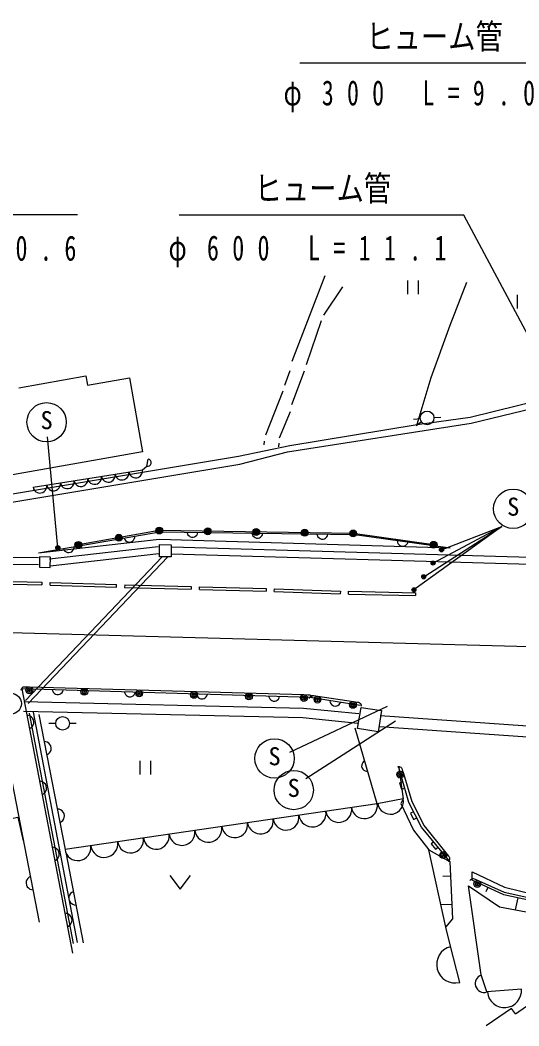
# Model space of a CAD drawing. Units: millimetres, scale not verified. Extents: x 40000 to 680000, y 20000 to 380000.
# Drawn here: x 230990 to 267498, y 261139 to 334752 of the extents above; entities that cross this region are included whole.
import ezdxf
from ezdxf.enums import TextEntityAlignment as Align

# ---------------------------------------------------------------- set-up
doc = ezdxf.new("R2010")
doc.units = ezdxf.units.MM
doc.header["$LTSCALE"] = 1000
doc.layers.add('M-BGD', color=7, linetype='Continuous', lineweight=25)
doc.styles.add('ＭＳ ゴシック', font='')
doc.styles.get('ＭＳ ゴシック').set_extended_font_data('MS Gothic')

msp = doc.modelspace()

# ---------------------------------------------------------------- linework, layer by layer
at = {"layer": 'M-BGD'}
for p, q in [((211315, 320535), (235180, 320535)), ((253289, 316026), (250882, 309766)), ((254595, 315228), (253206, 313164)), ((259379, 314702), (259379, 315702)), ((260129, 315702), (260129, 314702)), ((263663, 315544), (262442, 312392)), ((267390, 313648), (267390, 314648)), ((253029, 312730), (251937, 309533)), ((262442, 312392), (261046, 308574)), ((230887, 307850), (235810, 308721)), ((235810, 308721), (235932, 308032)), ((235932, 308032), (238985, 308572)), ((238985, 308572), (239943, 303156)), ((250735, 309092), (250334, 308019)), ((251771, 309049), (250851, 306583)), ((261046, 308574), (260036, 305156)), ((250208, 307597), (248942, 304366)), ((263935, 305689), (269597, 307085)), ((264009, 305249), (268545, 306352)), ((250757, 306089), (249940, 304158)), ((260286, 305580), (259790, 305522)), ((260055, 305160), (263935, 305689)), ((261282, 305665), (261781, 305692)), ((250552, 303155), (264009, 305249)), ((250725, 303623), (260055, 305160)), ((260380, 305342), (259978, 305045)), ((233749, 296137), (232984, 304245)), ((246977, 302837), (250725, 303623)), ((248847, 303934), (248841, 303668)), ((249915, 303799), (249910, 303516)), ((239943, 303156), (223736, 300289)), ((229855, 299980), (246977, 302837)), ((240264, 302104), (240373, 302624)), ((247076, 302245), (250552, 303155)), ((229953, 299388), (247076, 302245)), ((231934, 300566), (239947, 301837)), ((239947, 301837), (240264, 302104)), ((241179, 297393), (235254, 296342)), ((255367, 297182), (241179, 297393)), ((261257, 296351), (255367, 297182)), ((233134, 295313), (241093, 296221)), ((242090, 296190), (274728, 295255)), ((241394, 295470), (231374, 284947)), ((241806, 295467), (231591, 284740)), ((233191, 294817), (241150, 295724)), ((242076, 295690), (274714, 294755)), ((227728, 293743), (232587, 293609)), ((227722, 293543), (232582, 293409)), ((232587, 293609), (232582, 293409)), ((233181, 293390), (233188, 293590)), ((233181, 293390), (238042, 293240)), ((233188, 293590), (238048, 293439)), ((238042, 293240), (238048, 293439)), ((238647, 293424), (238642, 293224)), ((238642, 293224), (243515, 293099)), ((238647, 293424), (243520, 293299)), ((243520, 293299), (243515, 293099)), ((244115, 293083), (244120, 293283)), ((244115, 293083), (248991, 292951)), ((244120, 293283), (248996, 293151)), ((248996, 293151), (248991, 292951)), ((249591, 292930), (249598, 293130)), ((249598, 293130), (254430, 292960)), ((249591, 292930), (254423, 292760)), ((254430, 292960), (254423, 292760)), ((255023, 292747), (255027, 292946)), ((255023, 292747), (259927, 292636)), ((255027, 292946), (259932, 292836)), ((259932, 292836), (259927, 292636)), ((195790, 290873), (294254, 288187)), ((232406, 268737), (229080, 285839)), ((231107, 285801), (234825, 266473)), ((231373, 285961), (231673, 285952)), ((231673, 285952), (251766, 285388)), ((251766, 285388), (252066, 285379)), ((252496, 285312), (252793, 285268)), ((252793, 285268), (255389, 284879)), ((257855, 284509), (250713, 281149)), ((255389, 284879), (255685, 284834)), ((234904, 267180), (231681, 284037)), ((235199, 267236), (231976, 284093)), ((232355, 283937), (234298, 274049)), ((251898, 279247), (258457, 283457)), ((274270, 282651), (257346, 283821)), ((233601, 283278), (233101, 283274)), ((234601, 283285), (235101, 283289)), ((257131, 277396), (255525, 282933)), ((274214, 281853), (257291, 283023)), ((239783, 279527), (239783, 280527)), ((240533, 280527), (240533, 279527)), ((258962, 279891), (259049, 279603)), ((259049, 279603), (259667, 277552)), ((259030, 277757), (257131, 277396)), ((259667, 277552), (260571, 275785)), ((257131, 277396), (234298, 274049)), ((260571, 275785), (262153, 273799)), ((262148, 268372), (260907, 274020)), ((234355, 273714), (235601, 267226)), ((262153, 273799), (262340, 273564)), ((241950, 272154), (242700, 271154)), ((242700, 271154), (243450, 272154)), ((262519, 272109), (261929, 272084)), ((264287, 271878), (264561, 271756)), ((264561, 271756), (266420, 270928)), ((264740, 264884), (263810, 271386)), ((265236, 271269), (265086, 270946)), ((266420, 270928), (268527, 270474)), ((267410, 270517), (267223, 269641)), ((262608, 270025), (261793, 269990)), ((267246, 262032), (277726, 269352)), ((263164, 264320), (262485, 266972)), ((265150, 263620), (264740, 264884)), ((267686, 263827), (265150, 263620))]:
    msp.add_line(p, q, dxfattribs=at)
for points in [[(284793, 296715), (270977, 331589), (251462, 331589)], [(274596, 299656), (263471, 320477), (242625, 320477)], [(260536, 294009), (266238, 297700), (259816, 293054)], [(261832, 295979), (266238, 297700), (261216, 295013)], [(262478, 296108), (255495, 297068), (241221, 297282), (232334, 295731)], [(262478, 296108), (241167, 296743), (232334, 295731)], [(238605, 296825), (238653, 296736), (238714, 296666), (238807, 296601), (238894, 296567), (238994, 296552), (239120, 296574), (239209, 296622), (239280, 296683), (239345, 296776), (239378, 296863), (239393, 296963)], [(243200, 297252), (243231, 297155), (243277, 297075), (243356, 296994), (243435, 296944), (243531, 296911), (243659, 296909), (243755, 296940), (243836, 296986), (243917, 297065), (243967, 297144), (244000, 297240)], [(247958, 297181), (247989, 297084), (248035, 297003), (248114, 296922), (248193, 296873), (248289, 296840), (248417, 296838), (248513, 296868), (248594, 296915), (248675, 296994), (248725, 297073), (248758, 297169)], [(252716, 297109), (252747, 297013), (252793, 296932), (252872, 296851), (252951, 296802), (253047, 296768), (253175, 296766), (253271, 296797), (253352, 296844), (253433, 296923), (253483, 297002), (253516, 297097)], [(232343, 294895), (206404, 295060), (206107, 296288)], [(232346, 295395), (206798, 295558), (206593, 296406)], [(234161, 296050), (234209, 295961), (234270, 295891), (234363, 295826), (234450, 295792), (234550, 295777), (234676, 295799), (234765, 295847), (234836, 295908), (234901, 296001), (234934, 296088), (234949, 296188)], [(258590, 296642), (258609, 296543), (258646, 296457), (258714, 296367), (258787, 296309), (258878, 296264), (259004, 296246), (259104, 296265), (259190, 296302), (259280, 296370), (259338, 296443), (259383, 296534)], [(231066, 285719), (231067, 285759), (231089, 285819), (231120, 285868), (231172, 285916), (231223, 285945), (231293, 285963), (231373, 285961)], [(255887, 284587), (252220, 285168), (231107, 285801)], [(233347, 285734), (233376, 285637), (233421, 285556), (233499, 285473), (233577, 285423), (233672, 285388), (233800, 285384), (233897, 285414), (233979, 285459), (234061, 285537), (234111, 285615), (234146, 285710)], [(238625, 285576), (238654, 285479), (238700, 285398), (238777, 285315), (238856, 285265), (238951, 285230), (239079, 285226), (239175, 285255), (239257, 285301), (239339, 285378), (239390, 285457), (239424, 285552)], [(243903, 285418), (243932, 285321), (243978, 285239), (244055, 285157), (244134, 285107), (244229, 285072), (244357, 285068), (244454, 285097), (244535, 285143), (244617, 285220), (244668, 285299), (244703, 285394)], [(249181, 285260), (249210, 285163), (249256, 285081), (249334, 284999), (249412, 284949), (249507, 284914), (249635, 284910), (249732, 284939), (249813, 284985), (249896, 285062), (249946, 285141), (249981, 285236)], [(252066, 285379), (252146, 285377), (252196, 285366), (252255, 285334), (252294, 285303), (252323, 285262), (252351, 285201), (252360, 285151), (252359, 285121)], [(252163, 285110), (252168, 285149), (252197, 285206), (252234, 285251), (252291, 285293), (252345, 285315), (252417, 285324), (252496, 285312)], [(253658, 284940), (253675, 284840), (253710, 284754), (253776, 284662), (253848, 284602), (253938, 284556), (254064, 284536), (254164, 284552), (254250, 284587), (254342, 284654), (254402, 284725), (254448, 284815)], [(255701, 283270), (251682, 283675), (231248, 284148)], [(255771, 283966), (251726, 284374), (231265, 284848)], [(255685, 284834), (255765, 284822), (255813, 284805), (255867, 284767), (255903, 284731), (255926, 284687), (255947, 284623), (255950, 284572), (255945, 284543)], [(231666, 282894), (231777, 282956), (231864, 283034), (231943, 283151), (231983, 283261), (232000, 283386), (231969, 283543), (231907, 283653), (231830, 283740), (231713, 283820), (231603, 283860), (231478, 283876)], [(232937, 280974), (233047, 281037), (233134, 281115), (233212, 281232), (233252, 281342), (233268, 281467), (233237, 281624), (233175, 281735), (233097, 281821), (232979, 281900), (232869, 281939), (232744, 281956)], [(256217, 280549), (256133, 280491), (256070, 280423), (256015, 280324), (255991, 280234), (255987, 280133), (256023, 280010), (256081, 279926), (256149, 279863), (256248, 279808), (256338, 279785), (256439, 279781)], [(258637, 280106), (258675, 280117), (258738, 280116), (258795, 280101), (258857, 280068), (258900, 280029), (258939, 279967), (258962, 279891)], [(262475, 273151), (260365, 275694), (259438, 277490), (258711, 280042)], [(258711, 280042), (259030, 277757), (258862, 277406), (259779, 275466), (260907, 274020), (262475, 273151)], [(232596, 278062), (232706, 278124), (232793, 278202), (232872, 278319), (232912, 278428), (232929, 278554), (232899, 278711), (232837, 278821), (232759, 278908), (232642, 278987), (232532, 279027), (232407, 279044)], [(259006, 279006), (258765, 278938), (258902, 278457), (259143, 278526)], [(233909, 276030), (234019, 276093), (234105, 276171), (234184, 276288), (234224, 276398), (234240, 276524), (234209, 276681), (234147, 276791), (234069, 276877), (233951, 276956), (233841, 276996), (233716, 277012)], [(259787, 276814), (259565, 276699), (259794, 276255), (260016, 276370)], [(229411, 276117), (230819, 276407), (231206, 274679)], [(263810, 271386), (266071, 269856), (268809, 269345), (270413, 269328), (273498, 268274), (278813, 271780), (281982, 275630)], [(261260, 274615), (261068, 274455), (261387, 274071), (261580, 274230)], [(233525, 273230), (233636, 273292), (233723, 273370), (233802, 273487), (233842, 273596), (233858, 273722), (233828, 273879), (233766, 273989), (233689, 274076), (233571, 274155), (233462, 274195), (233337, 274212)], [(262485, 266972), (262148, 268372), (262652, 268982), (262475, 273151)], [(262340, 273564), (262390, 273502), (262413, 273457), (262427, 273391), (262429, 273341), (262416, 273293), (262388, 273232), (262355, 273193), (262332, 273174)], [(231756, 272079), (231646, 272016), (231559, 271938), (231480, 271821), (231440, 271712), (231424, 271586), (231455, 271429), (231517, 271319), (231595, 271232), (231712, 271153), (231822, 271113), (231947, 271097)], [(263912, 271772), (263928, 271809), (263971, 271855), (264018, 271889), (264084, 271914), (264142, 271921), (264214, 271911), (264287, 271878)], [(234884, 270961), (234773, 270899), (234686, 270821), (234607, 270704), (234567, 270595), (234550, 270469), (234581, 270312), (234642, 270202), (234720, 270115), (234837, 270036), (234947, 269996), (235072, 269979)], [(234455, 268398), (234565, 268460), (234652, 268538), (234731, 268655), (234771, 268764), (234788, 268890), (234758, 269047), (234696, 269157), (234618, 269244), (234501, 269323), (234391, 269363), (234266, 269380)], [(267246, 262032), (266964, 262403), (265111, 261139)]]:
    msp.add_lwpolyline(points, dxfattribs=at)
for points in [[(242047, 296358), (242040, 295466), (241184, 295472), (241190, 296364)], [(232399, 294709), (233193, 294688), (233213, 295456), (232419, 295477)], [(257446, 284212), (257196, 282658), (255697, 282899), (255947, 284453)], [(281629, 276098), (281728, 275660), (277288, 272350), (272521, 270520), (270289, 270224), (268433, 270300), (266386, 270735), (264086, 271803), (264085, 272404), (266451, 271280), (268533, 270791), (270220, 270709), (272456, 270986), (277281, 272841)]]:
    msp.add_lwpolyline(points, close=True, dxfattribs=at)
for centre, radius in [((232929, 305317), 1440), ((260783, 305639), 500), ((267086, 298985), 1440), ((241179, 297393), 250), ((241179, 297393), 220), ((241179, 297393), 190), ((241179, 297393), 160), ((241179, 297393), 130), ((241179, 297393), 100), ((241179, 297393), 70), ((241179, 297393), 40), ((241179, 297393), 10), ((244726, 297340), 250), ((244726, 297340), 220), ((244726, 297340), 190), ((244726, 297340), 160), ((244726, 297340), 130), ((244726, 297340), 100), ((244726, 297340), 70), ((248273, 297287), 250), ((248273, 297287), 220), ((248273, 297287), 190), ((248273, 297287), 160), ((248273, 297287), 130), ((251820, 297235), 250), ((251820, 297235), 220), ((251820, 297235), 190), ((251820, 297235), 160), ((255367, 297182), 250), ((255367, 297182), 220), ((238216, 296867), 250), ((238216, 296867), 220), ((238216, 296867), 190), ((238216, 296867), 160), ((238216, 296867), 130), ((238216, 296867), 100), ((238216, 296867), 70), ((238216, 296867), 40), ((238216, 296867), 10), ((244726, 297340), 40), ((244726, 297340), 10), ((248273, 297287), 100), ((248273, 297287), 70), ((248273, 297287), 40), ((248273, 297287), 10), ((251820, 297235), 130), ((251820, 297235), 100), ((251820, 297235), 70), ((251820, 297235), 40), ((251820, 297235), 10), ((255367, 297182), 190), ((255367, 297182), 160), ((255367, 297182), 130), ((255367, 297182), 100), ((255367, 297182), 70), ((255367, 297182), 40), ((255367, 297182), 10), ((233749, 296137), 150), ((233749, 296137), 90), ((233749, 296137), 30), ((235254, 296342), 250), ((235254, 296342), 220), ((235254, 296342), 190), ((235254, 296342), 160), ((235254, 296342), 130), ((235254, 296342), 100), ((235254, 296342), 70), ((235254, 296342), 40), ((235254, 296342), 10), ((261257, 296351), 250), ((261257, 296351), 220), ((261257, 296351), 190), ((261257, 296351), 160), ((261257, 296351), 130), ((261257, 296351), 100), ((261257, 296351), 70), ((261257, 296351), 40), ((261257, 296351), 10), ((261832, 295979), 150), ((261832, 295979), 90), ((261832, 295979), 30), ((261216, 295013), 150), ((261216, 295013), 90), ((261216, 295013), 30), ((260536, 294009), 150), ((260536, 294009), 90), ((260536, 294009), 30), ((259816, 293054), 150), ((259816, 293054), 90), ((259816, 293054), 30), ((231666, 285702), 250), ((231666, 285702), 150), ((231666, 285702), 50), ((235685, 285589), 250), ((235685, 285589), 150), ((235685, 285589), 50), ((239703, 285477), 250), ((239703, 285477), 150), ((230332, 284724), 750), ((239703, 285477), 50), ((243722, 285364), 250), ((243722, 285364), 150), ((243722, 285364), 50), ((247741, 285251), 250), ((247741, 285251), 150), ((247741, 285251), 50), ((251759, 285138), 250), ((251759, 285138), 150), ((251759, 285138), 50), ((252756, 285021), 250), ((252756, 285021), 150), ((252756, 285021), 50), ((255352, 284631), 250), ((255352, 284631), 150), ((255352, 284631), 50), ((234101, 283281), 500), ((249614, 280716), 1440), ((251015, 278402), 1440), ((258810, 279531), 250), ((258810, 279531), 150), ((258810, 279531), 50), ((261958, 273643), 250), ((261958, 273643), 150), ((261958, 273643), 50), ((264460, 271528), 250), ((264460, 271528), 150), ((264460, 271528), 50)]:
    msp.add_circle(centre, radius, dxfattribs=at)
for centre, radius, start, end in [((240318, 302364), 266, 258.26692, 78.05582), ((239446, 301758), 507, 189.07245, 8.96088), ((235440, 301122), 507, 188.96088, 9.09028), ((236441, 301281), 507, 188.96088, 8.96088), ((237443, 301440), 507, 189.07245, 8.96088), ((238444, 301599), 506, 189.09027, 8.96088), ((232435, 300645), 507, 188.96088, 9.07243), ((233436, 300804), 506, 188.97852, 9.07243), ((234438, 300963), 507, 188.96088, 9.07243), ((258097, 277580), 950, 190.76009, 10.76009), ((252381, 276700), 1000, 188.33976, 8.33976), ((254311, 276983), 950, 188.33976, 8.33976), ((256191, 277258), 950, 188.33976, 8.33976), ((248572, 276141), 950, 188.33976, 8.33976), ((250452, 276417), 950, 188.33976, 8.33976), ((242834, 275300), 950, 188.33976, 8.33976), ((244763, 275583), 1000, 188.33976, 8.33976), ((246692, 275866), 950, 188.33976, 8.33976), ((237144, 274466), 1000, 188.33976, 8.33976), ((239074, 274749), 950, 188.33976, 8.33976), ((240954, 275025), 950, 188.33976, 8.33976), ((235215, 274183), 950, 188.33976, 8.33976), ((262829, 265628), 1350, 104.36647, 284.36647), ((264949, 264239), 650, 107.9644, 287.9644), ((266440, 263725), 1250, 184.65279, 4.65279)]:
    msp.add_arc(centre, radius, start, end, dxfattribs=at)

# ---------------------------------------------------------------- texts
at = {"layer": 'M-BGD', "style": 'ＭＳ ゴシック', "width": 0.8}
for p in [(256320, 332089), (248148, 320977)]:
    msp.add_text('ヒューム管', height=1833, dxfattribs=at).set_placement(p, align=Align.BOTTOM_LEFT)
at = {"layer": 'M-BGD', "style": 'ＭＳ ゴシック'}
for p in [(232479, 304417), (266636, 298085), (249164, 279816), (250565, 277502)]:
    msp.add_text('S', height=1320, dxfattribs=at).set_placement(p, align=Align.BOTTOM_LEFT)
at = {"layer": 'M-BGD', "char_height": 1833, "attachment_point": 7, "style": 'ＭＳ ゴシック'}
for s, insert in [('\\T2.11;\\W0.7;φ300\\~L=9.0', (250275, 328012)), ('\\T2.05;\\W0.7;L＝10.6', (223488, 317117)), ('\\T2.12;\\W0.7;φ600\\~L=11.1', (241855, 316662))]:
    msp.add_mtext(s, dxfattribs=dict(at, insert=insert))

doc.saveas('drawing.dxf')
